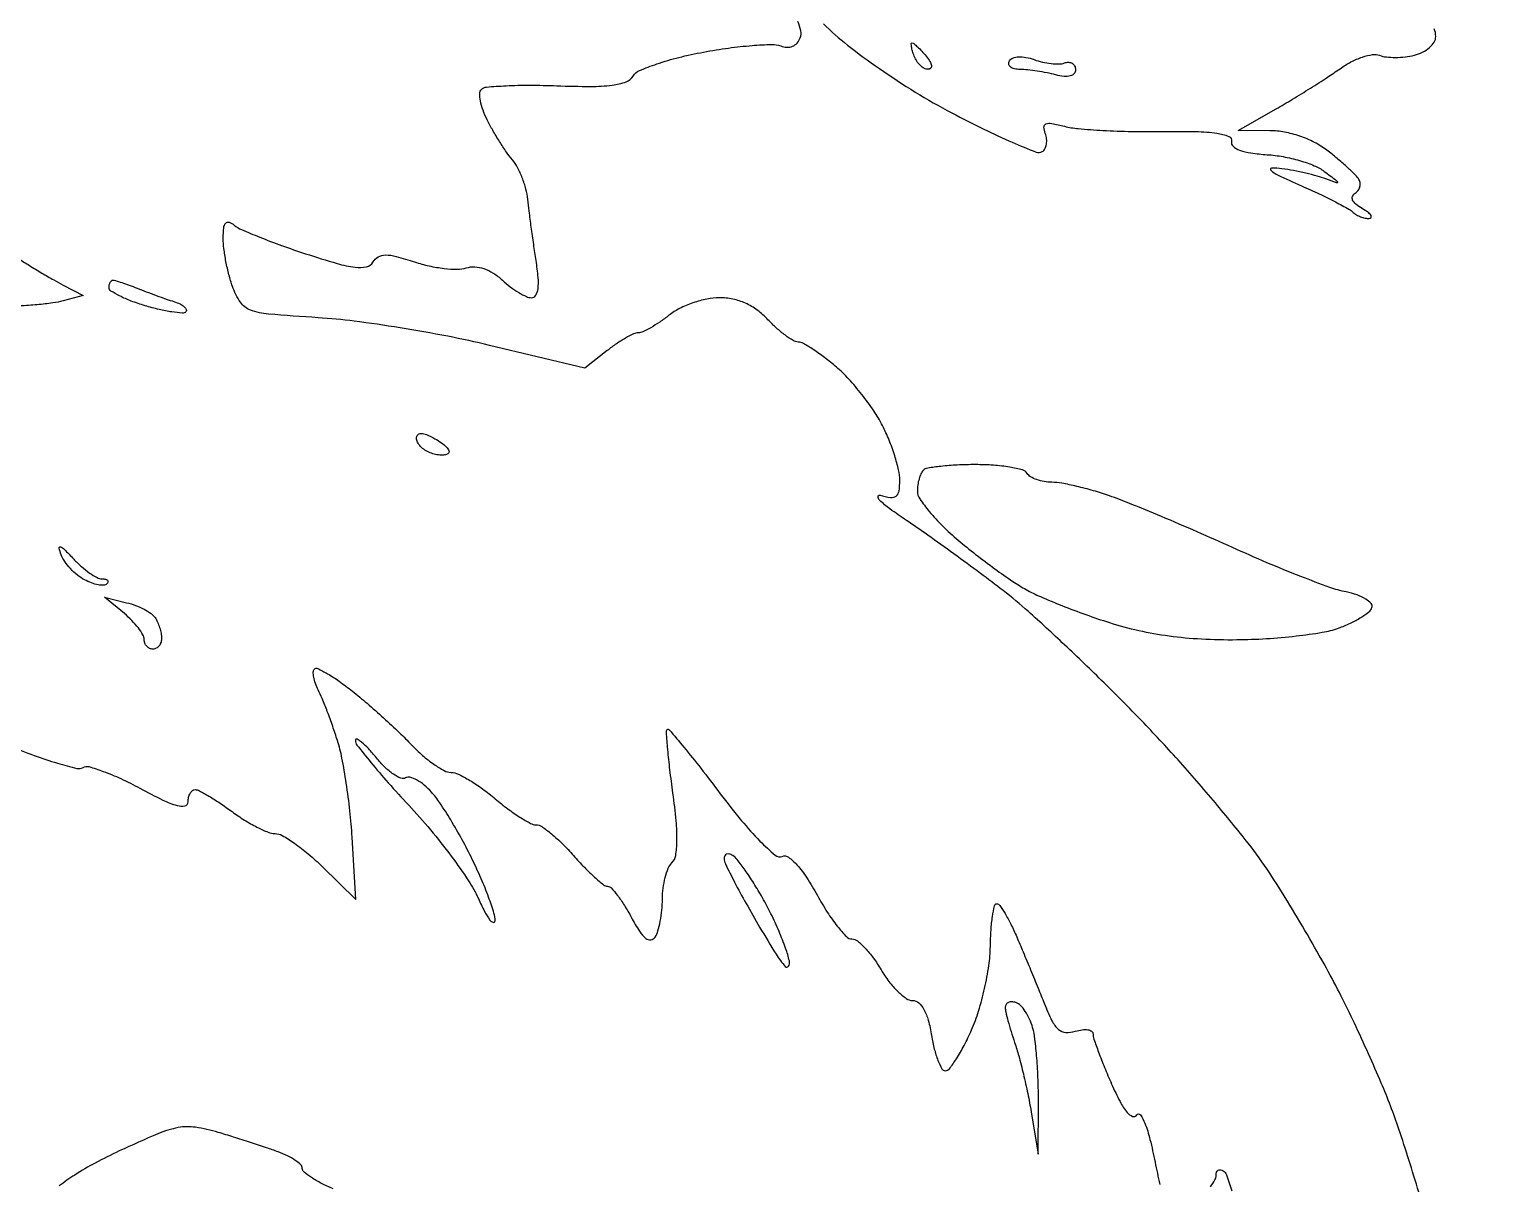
# Model space of a CAD drawing. Extents: x 0 to 102, y 0 to 135.
# Drawn here: x 66.66 to 80.86, y 29.79 to 40.91 of the extents above; entities that cross this region are included whole.
import ezdxf

# ---------------------------------------------------------------- set-up
doc = ezdxf.new("R2010")
doc.units = 0
doc.header["$MEASUREMENT"] = 0

msp = doc.modelspace()

# ---------------------------------------------------------------- linework, layer by layer
for points in [[(80.037456, 29.708537, 0.004476), (79.941859, 30.021218, 0.004522), (79.845757, 30.316439, 0.009863), (79.765586, 30.5406, 0.010136), (79.676744, 30.760809, 0.004706), (79.552958, 31.043177, 0.004659), (79.41736, 31.337375, 0.006477), (79.290076, 31.5981, 0.009488), (79.147692, 31.867578, 0.0053), (78.96477, 32.1903, 0.005286), (78.772842, 32.512797, 0.008552), (78.602054, 32.7825, 0.021496), (78.39485, 33.069937, 0.00788), (78.07856, 33.458403, 0.007795), (77.719145, 33.872613, 0.009262), (77.3667, 34.251847, 0.006405), (77.007178, 34.615174, 0.005801), (76.626534, 34.981512, 0.005818), (76.278154, 35.301544, 0.018452), (76.034985, 35.504076, 0.004623), (75.816658, 35.669474, 0.002998), (75.561264, 35.856895, 0.003013), (75.309617, 36.036953, 0.005709), (75.104385, 36.178453, -0.010177), (74.945238, 36.29029, -0.032709), (74.8461, 36.373505, -0.203665), (74.831231, 36.408163, -0.501159), (74.84985, 36.422173, 0.036134), (74.951592, 36.400293, 0.199164), (75.004748, 36.414069, 0.197906), (75.032748, 36.461502, 0.03564), (75.0402, 36.565911, 0.056763), (75.028941, 36.664767, 0.019976), (74.991253, 36.802682, 0.019534), (74.937356, 36.952298, 0.021666), (74.873573, 37.092053, 0.03042), (74.789689, 37.234468, 0.018414), (74.674371, 37.392647, 0.018419), (74.547824, 37.541794, 0.030628), (74.429423, 37.656402, 0.014263), (74.316496, 37.747604, 0.017943), (74.20669, 37.825162, 0.016243), (74.111638, 37.882994, 0.119652), (74.060897, 37.897362, -0.126717), (74.013575, 37.911476, -0.0241), (73.93826, 37.961918, -0.024328), (73.853945, 38.031078, -0.020251), (73.7712, 38.1123, 0.045198), (73.667717, 38.204217, 0.053049), (73.554554, 38.270511, 0.05438), (73.432474, 38.31033, 0.051704), (73.302562, 38.3238, 0.0515), (73.183509, 38.311505, 0.032465), (73.048728, 38.274097, 0.03242), (72.91956, 38.219418, 0.050355), (72.817515, 38.1546, -0.016774), (72.729222, 38.089821, -0.020073), (72.641806, 38.035102, -0.019219), (72.565511, 37.995313, -0.111022), (72.521415, 37.9854, 0.11146), (72.477239, 37.975429, 0.019055), (72.400448, 37.935244, 0.019953), (72.312396, 37.880026, 0.016626), (72.223351, 37.814655), (72.006284, 37.64391), (71.090992, 37.864591, 0.011219), (70.686827, 37.952492, 0.007876), (70.228373, 38.034005, 0.007952), (69.786767, 38.098177, 0.016444), (69.43972, 38.131427, -0.005161), (68.961816, 38.166353, -0.066779), (68.787708, 38.204673, -0.158593), (68.690821, 38.280577, -0.064149), (68.61487, 38.432515, -0.02129), (68.580829, 38.545412, -0.015279), (68.552106, 38.674025, -0.015473), (68.532266, 38.798363, -0.031832), (68.526, 38.896683, -0.022872), (68.53055, 38.99609, -0.15333), (68.549379, 39.041156, -0.313313), (68.581845, 39.049915, -0.08162), (68.63175, 39.02222, 0.065164), (68.702761, 38.979714, 0.007284), (68.87708, 38.907107, 0.008754), (69.08823, 38.827005, 0.006995), (69.318415, 38.74788, 0.008052), (69.622606, 38.653451, 0.040522), (69.796867, 38.61742, 0.085254), (69.903886, 38.622475, 0.20269), (69.967596, 38.667696, -0.123668), (70.01897, 38.717624, -0.131618), (70.086637, 38.735865, -0.066955), (70.18973, 38.722164, -0.013235), (70.368621, 38.668331, 0.025813), (70.508117, 38.630151, 0.02513), (70.652056, 38.60614, 0.025966), (70.78039, 38.598028, 0.079803), (70.866227, 38.610831, -0.088669), (70.947887, 38.621545, -0.070046), (71.035599, 38.605014, -0.061514), (71.12543, 38.561729, -0.044562), (71.2132, 38.493476, 0.024729), (71.290214, 38.428532, 0.027139), (71.370988, 38.373642, 0.027995), (71.444476, 38.334763, 0.10808), (71.494602, 38.3238, 0.263532), (71.535321, 38.346863, 0.105348), (71.556842, 38.409655, 0.052947), (71.558412, 38.518219, 0.015679), (71.538051, 38.68335, -0.00282), (71.514965, 38.837769, -0.002251), (71.491765, 39.004502, -0.002275), (71.471682, 39.159066, -0.005747), (71.458878, 39.271733, 0.040029), (71.44074, 39.370461, 0.028024), (71.405387, 39.477958, 0.028397), (71.359548, 39.577767, 0.051325), (71.309567, 39.652433, -0.022081), (71.253017, 39.727087, -0.010427), (71.186433, 39.827993, -0.01031), (71.121008, 39.936693, -0.014327), (71.067274, 40.036823, -0.029289), (71.027168, 40.130292, -0.039734), (71.002916, 40.218841, -0.044746), (70.995754, 40.291339, -0.201262), (71.011539, 40.329939, -0.177678), (71.061351, 40.353008, -0.008309), (71.249561, 40.365336, -0.012862), (71.477694, 40.3706, -0.008805), (71.736736, 40.36535, 0.008756), (72.065218, 40.35866, 0.032293), (72.272321, 40.371458, 0.053557), (72.404242, 40.402804, 0.173623), (72.47292, 40.458811, -0.157641), (72.533188, 40.511163, -0.018563), (72.701326, 40.575489, -0.020758), (72.912854, 40.637867, -0.015604), (73.149956, 40.689408, -0.011524), (73.391893, 40.728401, -0.01439), (73.618096, 40.752919, -0.012634), (73.807102, 40.763122, -0.099089), (73.893408, 40.748407, 0.080367), (73.953324, 40.735885, 0.109635), (74.007502, 40.74534, 0.113426), (74.051299, 40.776413, 0.090609), (74.081492, 40.825977, 0.140088), (74.08741, 40.893025, 0.052373), (74.059691, 40.984257, 0.045416)], [(74.305032, 40.962268, 0.028001), (74.536989, 40.757526, 0.015033), (74.843961, 40.530348, 0.014362), (75.189127, 40.305033, 0.015243), (75.539985, 40.104555, 0.008244), (75.84984, 39.946321, 0.012678), (76.123508, 39.820709, 0.007087), (76.354082, 39.72572, 0.23683), (76.411831, 39.730844, 0.134265), (76.437984, 39.758901, 0.080077), (76.452591, 39.802463, 0.070133), (76.453822, 39.854422, 0.062597), (76.440911, 39.906869, -0.080753), (76.428249, 39.967691, -0.326143), (76.448006, 39.997427, -0.135785), (76.503368, 40.002083, -0.015923), (76.625494, 39.975048, 0.040566), (76.758188, 39.95246, 0.008308), (76.995606, 39.935598, 0.008697), (77.27293, 39.92536, 0.008074), (77.557406, 39.924405, -0.007405), (77.892776, 39.923727, -0.03087), (78.094144, 39.907877, -0.058872), (78.207624, 39.877946, -0.364542), (78.234206, 39.828841, 0.26941), (78.249618, 39.782852, 0.091912), (78.312418, 39.745394, 0.052941), (78.421652, 39.71765, 0.020148), (78.578164, 39.701528, -0.030026), (78.731615, 39.682653, -0.025514), (78.890451, 39.644886, -0.026305), (79.031765, 39.595365, -0.063231), (79.128064, 39.540746, -0.00203), (79.243248, 39.453852, -0.180799), (79.254497, 39.436018, -0.587194), (79.246439, 39.429037, -0.004266), (79.1433, 39.467455, 0.023657), (79.060597, 39.49466, 0.010494), (78.949249, 39.523033, 0.01036), (78.829854, 39.548206, 0.013762), (78.7203, 39.565835, 0.036345), (78.620254, 39.571782, 0.687594), (78.612602, 39.551001, 0.070284), (78.682558, 39.505311, 0.004427), (78.906765, 39.402656, -0.005826), (79.079784, 39.32285, -0.007696), (79.23541, 39.245897, -0.005758), (79.363495, 39.178214, -0.072064), (79.407315, 39.145485, 0.06496), (79.43709, 39.122583, 0.040749), (79.476813, 39.103665, 0.040352), (79.519739, 39.091211, 0.057503), (79.55925, 39.087773, 0.241015), (79.577665, 39.097858, 0.312176), (79.577507, 39.116588, 0.083782), (79.547759, 39.14661, 0.024127), (79.4927, 39.182257, -0.039349), (79.431795, 39.22437, -0.114546), (79.400671, 39.264551, -0.205241), (79.399742, 39.300114, -0.160986), (79.424784, 39.329967, 0.097764), (79.454729, 39.357778, 0.102629), (79.471221, 39.394427, 0.103909), (79.471669, 39.434236, 0.102672), (79.456084, 39.471049, 0.048592), (79.418579, 39.515379, 0.009681), (79.342734, 39.58634, 0.010158), (79.250802, 39.665752, 0.009308), (79.153041, 39.743767, 0.044667), (79.032513, 39.820281, 0.036567), (78.892078, 39.880197, 0.036612), (78.744626, 39.918944, 0.045142), (78.603141, 39.932219), (78.2973, 39.933238), (78.662791, 40.142188, 0.006065), (78.821067, 40.23524, 0.004435), (78.994609, 40.342232, 0.004481), (79.157241, 40.446545, 0.009876), (79.279143, 40.529768, -0.034762), (79.384779, 40.594429, -0.038735), (79.494684, 40.641202, -0.042184), (79.593232, 40.665381, -0.131422), (79.660625, 40.658274, 0.064312), (79.725159, 40.642621, 0.028335), (79.813029, 40.637972, 0.027467), (79.908036, 40.643557, 0.03308), (79.996023, 40.659547, 0.055662), (80.074336, 40.688766, 0.06326), (80.140647, 40.733616, 0.072895), (80.185598, 40.786527, 0.140592), (80.2008, 40.839523, 0.091418), (80.187158, 40.913511, 0.012868)], [(66.5549, 38.701044, 0.006452), (66.659675, 38.634268, 0.004568), (66.778917, 38.561916, 0.004611), (66.894123, 38.494874, 0.00972), (66.984983, 38.445429), (67.178265, 38.345068), (66.984983, 38.293289, -0.032122), (66.884827, 38.273245, -0.010526), (66.735227, 38.256381, -0.010439), (66.567948, 38.244598, -0.011613)], [(66.456206, 34.013437, 0.010762), (66.706135, 33.915647, 0.01578), (66.930217, 33.841419, 0.011105), (67.116474, 33.79065, 0.202054), (67.176034, 33.799946, -0.210692), (67.231733, 33.807697, -0.018265), (67.371211, 33.762468, -0.021564), (67.539609, 33.692613, -0.015013), (67.723474, 33.600055, 0.010099), (67.94453, 33.486039, 0.044448), (68.081328, 33.433427, 0.118946), (68.15707, 33.430278, 0.358119), (68.1876, 33.467437, -0.055448), (68.192654, 33.512867, -0.07501), (68.207623, 33.551313, -0.094422), (68.229758, 33.5771, -0.169903), (68.255764, 33.5862, -0.123773), (68.296396, 33.575985, -0.011231), (68.388115, 33.524072, -0.014019), (68.495831, 33.455704, -0.010513), (68.6106, 33.3747, 0.019399), (68.729746, 33.29374, 0.021614), (68.850676, 33.225328, 0.021565), (68.957888, 33.176356, 0.096638), (69.025319, 33.1632, -0.131853), (69.094004, 33.144767, -0.021617), (69.21107, 33.070125, -0.022501), (69.344231, 32.967663, -0.018168), (69.477852, 32.846348), (69.802339, 32.529495), (69.766938, 33.128365, 0.012363), (69.745646, 33.381941, 0.010473), (69.710929, 33.648646, 0.010607), (69.669031, 33.890405, 0.028907), (69.625983, 34.058568, 0.007261), (69.579697, 34.196882, 0.006574), (69.527914, 34.338481, 0.006597), (69.478212, 34.464033, 0.020843), (69.440353, 34.546188, -0.031791), (69.412941, 34.60927, -0.042436), (69.396801, 34.669568, -0.048648), (69.392846, 34.719204, -0.194314), (69.404537, 34.746737, -0.319162), (69.436936, 34.752216, -0.018778), (69.530134, 34.702753, -0.022741), (69.643652, 34.62984, -0.014212), (69.769949, 34.534852, -0.009788), (69.911004, 34.417758, -0.006339), (70.069752, 34.277088, -0.006373), (70.221395, 34.135672, -0.01199), (70.339578, 34.017053, 0.023693), (70.444411, 33.916645, 0.027059), (70.553906, 33.831251, 0.027726), (70.653371, 33.769882, 0.118394), (70.720278, 33.751962, -0.106018), (70.78957, 33.735207, -0.022433), (70.8997, 33.67599, -0.022542), (71.023567, 33.594254, -0.019725), (71.145404, 33.498162, 0.01556), (71.264893, 33.402298, 0.019476), (71.381696, 33.321344, 0.018005), (71.483035, 33.261816, 0.124413), (71.53849, 33.2478, -0.151664), (71.592168, 33.231135, -0.021509), (71.685613, 33.160821, -0.022872), (71.79177, 33.065085, -0.017677), (71.898651, 32.9517, 0.012051), (72.003188, 32.838273, 0.016907), (72.102221, 32.742579, 0.013216), (72.187732, 32.669375, 0.172064), (72.226577, 32.6556, -0.211475), (72.261511, 32.640133, -0.020863), (72.321793, 32.567901, -0.023482), (72.388767, 32.471416, -0.016459), (72.455304, 32.357049, 0.017751), (72.53405, 32.222495, 0.078476), (72.594502, 32.153795, 0.210228), (72.64306, 32.139931, 0.220743), (72.684747, 32.166699, 0.071229), (72.711302, 32.225649, 0.023074), (72.73362, 32.318912, 0.022476), (72.749156, 32.426206, 0.023464), (72.754705, 32.53293, -0.03119), (72.761815, 32.638291, -0.031569), (72.781973, 32.741517, -0.033257), (72.811079, 32.828628, -0.099438), (72.845714, 32.880674, 0.158042), (72.882311, 32.952382, 0.035873), (72.894289, 33.090184, 0.027105), (72.886634, 33.285301, 0.010595), (72.855794, 33.553244, -0.004542), (72.827077, 33.778679, -0.007112), (72.806901, 33.973125, -0.002623), (72.7929, 34.13957, -0.204542), (72.801176, 34.164147, -0.456655), (72.820071, 34.163876, -0.00213), (72.961531, 33.994378, -0.007225), (73.123868, 33.792296, -0.004278), (73.311936, 33.546826, 0.011467), (73.516749, 33.287312, 0.022182), (73.694114, 33.091271, 0.020365), (73.839493, 32.955757, 0.275676), (73.908167, 32.943857, -0.254634), (73.968159, 32.935875, -0.051974), (74.050446, 32.861523, -0.039262), (74.145157, 32.737882, -0.019192), (74.246773, 32.567127, 0.018037), (74.34181, 32.406586, 0.025288), (74.438754, 32.271119, 0.023521), (74.526561, 32.170748, 0.20402), (74.579989, 32.148, -0.17226), (74.63151, 32.129707, -0.032848), (74.705534, 32.061021, -0.031581), (74.785199, 31.965271, -0.02445), (74.85979, 31.8519, 0.029859), (74.936129, 31.73856, 0.036322), (75.020996, 31.642779, 0.039364), (75.102079, 31.575251, 0.155166), (75.163247, 31.5558, -0.181245), (75.22236, 31.533644, -0.089783), (75.273114, 31.470173, -0.059003), (75.314746, 31.365196, -0.025287), (75.346113, 31.2174, 0.021274), (75.372546, 31.087736, 0.0325), (75.407402, 30.978405, 0.034089), (75.445064, 30.898769, 0.271622), (75.47877, 30.879, 0.234592), (75.518264, 30.89861, 0.019675), (75.585479, 30.99483, 0.022917), (75.659205, 31.122239, 0.015571), (75.731738, 31.273314, 0.030014), (75.799036, 31.454044, 0.018855), (75.856739, 31.672056, 0.018916), (75.897437, 31.891702, 0.032587), (75.912338, 32.077014, -0.012749), (75.918711, 32.233964, -0.020923), (75.933031, 32.366143, -0.016217), (75.951888, 32.468502, -0.352662), (75.974108, 32.4864, -0.244885), (76.002316, 32.471704, -0.016522), (76.053421, 32.393208, -0.020721), (76.109766, 32.290713, -0.013831), (76.166041, 32.16915, -0.00218), (76.227548, 32.024288, -0.001271), (76.300106, 31.850066, -0.001271), (76.371879, 31.67523, -0.002152), (76.430981, 31.528407, 0.01942), (76.505541, 31.360193, 0.095917), (76.567757, 31.277892, 0.166999), (76.637888, 31.248134, 0.094703), (76.730492, 31.259158, -0.040902), (76.79599, 31.274188, -0.072827), (76.851196, 31.274101, -0.113907), (76.887744, 31.259764, -0.247406), (76.9014, 31.233855, 0.081886), (76.909634, 31.183912, 0.006764), (76.95376, 31.059306, 0.008904), (77.01138, 30.911487, 0.006746), (77.079647, 30.75135, 0.015392), (77.161097, 30.581548, 0.051388), (77.228818, 30.478345, 0.129015), (77.281984, 30.439518, 0.36259), (77.322568, 30.453036, -0.537343), (77.356501, 30.454091, -0.061671), (77.400163, 30.372731, -0.031161), (77.44918, 30.21814, -0.012135), (77.498241, 29.999239, 0.008575), (77.544624, 29.785158, 0.013837)], [(88.9569, 18.19047, 0.000001), (89.104993, 18.251533, 0.000001), (89.270403, 18.319737, 0.000001), (89.427824, 18.384646, 0.000001)], [(69.584689, 29.741855, -0.019593), (69.47081, 29.794768, -0.02802), (69.374729, 29.851085, -0.02716), (69.304019, 29.903787, -0.222567), (69.2874, 29.939272, 0.207476), (69.272797, 29.972948, 0.038813), (69.219059, 30.015954, 0.035765), (69.143844, 30.059603, 0.025967), (69.05475, 30.097525, 0.006218), (68.941392, 30.137375, 0.002663), (68.789011, 30.187922, 0.002634), (68.626031, 30.240074, 0.003469), (68.476805, 30.285825, 0.035456), (68.258517, 30.334562, 0.083945), (68.092508, 30.331456, 0.054114), (67.896373, 30.272001, 0.008386), (67.525055, 30.106525, 0.013777), (67.292683, 29.990368, 0.020495), (67.096746, 29.875015, 0.016338), (66.946757, 29.771132, 0.23741)], [(78.031412, 29.76047, 0.027516), (78.074262, 29.827916, 0.128445), (78.0858, 29.872088, -0.086424), (78.090982, 29.901844, -0.165284), (78.105918, 29.920602, -0.179421), (78.128188, 29.925481, -0.103919), (78.154287, 29.916058, -0.171624), (78.186174, 29.876407, -0.009512), (78.236669, 29.723173, -0.013802)]]:
    msp.add_lwpolyline(points, format="xyb")
for points in [[(75.159396, 40.7772, -0.176553), (75.175911, 40.771181, -0.014236), (75.211017, 40.739923, -0.017822), (75.251524, 40.698911, -0.012711), (75.294, 40.6503, -0.035237), (75.330205, 40.599831, -0.100348), (75.345038, 40.559421, -0.22275), (75.337637, 40.534305, -0.214681), (75.31341, 40.5234, -0.125677), (75.276948, 40.532712, -0.064053), (75.238433, 40.560677, -0.05745), (75.203817, 40.601768, -0.054778), (75.178806, 40.6503, -0.019009), (75.16222, 40.698979, -0.034664), (75.153018, 40.739923, -0.044074), (75.151153, 40.769156, -0.407084)], [(76.333345, 40.616914, 0.031801), (76.41284, 40.593164, 0.029494), (76.496729, 40.578956, 0.030774), (76.572869, 40.575354, 0.081184), (76.62645, 40.584897, -0.090035), (76.666812, 40.591357, -0.13214), (76.701136, 40.581351, -0.143526), (76.723936, 40.556345, -0.114036), (76.7322, 40.520583, -0.176613), (76.718223, 40.482249, -0.154257), (76.68202, 40.459275, -0.093021), (76.622373, 40.454863, -0.037561), (76.54185, 40.470078, 0.016236), (76.457792, 40.489703, 0.011534), (76.362459, 40.506444, 0.011661), (76.27063, 40.518211, 0.024148), (76.198457, 40.522245, -0.053278), (76.143405, 40.528548, -0.11454), (76.105143, 40.546962, -0.186074), (76.089514, 40.573868, -0.179868), (76.095702, 40.604767, -0.166446), (76.129027, 40.632124, -0.076754), (76.184661, 40.643649, -0.060554), (76.255346, 40.638701, -0.040787)], [(67.464519, 38.493, -0.074453), (67.488636, 38.489389, -0.006284), (67.548667, 38.470171, -0.008235), (67.619946, 38.445047, -0.006276), (67.697169, 38.415283, 0.004698), (67.783254, 38.38179, 0.003228), (67.881462, 38.345362, 0.003254), (67.976464, 38.311518, 0.006613), (68.051659, 38.286391, -0.033121), (68.109818, 38.263465, -0.066376), (68.151208, 38.236687, -0.119002), (68.169993, 38.210763, -0.302663), (68.165645, 38.189045, -0.218138), (68.130541, 38.175998, -0.018029), (68.031211, 38.186943, -0.021501), (67.908994, 38.210296, -0.014827), (67.772836, 38.246727, -0.01766), (67.64002, 38.291689, -0.026491), (67.528024, 38.340993, -0.024572), (67.44452, 38.38845, -0.256637), (67.4262, 38.421791, -0.051844), (67.429033, 38.449037, -0.071746), (67.437456, 38.472082, -0.091745), (67.449894, 38.487569, -0.179687)], [(70.563646, 36.966322, -0.029601), (70.628001, 36.926814, -0.05298), (70.674778, 36.886148, -0.079772), (70.698598, 36.85058, -0.313805), (70.694194, 36.825994, -0.151036), (70.667424, 36.811866, -0.052443), (70.623431, 36.808295, -0.046305), (70.571092, 36.814412, -0.039402), (70.517749, 36.830193, -0.055897), (70.467823, 36.856064, -0.057995), (70.425549, 36.892079, -0.064425), (70.396796, 36.9323, -0.123616), (70.3872, 36.970521, -0.182858), (70.399631, 37.003375, -0.221298), (70.429543, 37.016439, -0.094233), (70.482556, 37.005045, -0.022949)], [(75.768407, 36.7164, 0.011738), (75.59338, 36.712291, 0.016201), (75.436706, 36.699832, 0.012789), (75.309038, 36.682189, 0.156893), (75.2658, 36.66, 0.091689), (75.244117, 36.628478, 0.035619), (75.225967, 36.578518, 0.033773), (75.213561, 36.520233, 0.035567), (75.2094, 36.461813, 0.150121), (75.232261, 36.387389, 0.024152), (75.324531, 36.264574, 0.024846), (75.451264, 36.126418, 0.01954), (75.601334, 35.989463, 0.009817), (75.77072, 35.8522, 0.008217), (75.955604, 35.713115, 0.008311), (76.128857, 35.591533, 0.022417), (76.256984, 35.512897, 0.024077), (76.39452, 35.445185, 0.008098), (76.601171, 35.359478, 0.008036), (76.833175, 35.271919, 0.009116), (77.058361, 35.195647, 0.022359), (77.340504, 35.119492, 0.021346), (77.632703, 35.067455, 0.020121), (77.944357, 35.038288, 0.015606), (78.285061, 35.030836, 0.013191), (78.570204, 35.041026, 0.012816), (78.857174, 35.066267, 0.012824), (79.108106, 35.101376, 0.045548), (79.265093, 35.142415, 0.022758), (79.378753, 35.189432, 0.02813), (79.479636, 35.24376, 0.028552), (79.557075, 35.297575, 0.147209), (79.586824, 35.339772, 0.271944), (79.578427, 35.379307, 0.071898), (79.52645, 35.421936, 0.052518), (79.442975, 35.461073, 0.03222), (79.338131, 35.489984, -0.035444), (79.181715, 35.534202, -0.006548), (78.901253, 35.639596, -0.006998), (78.575955, 35.772001, -0.006325), (78.243278, 35.917859, 0.0035), (77.904027, 36.068889, 0.003388), (77.558999, 36.216832, 0.003347), (77.253619, 36.342932, 0.012447), (77.058878, 36.416237, 0.013519), (76.904015, 36.465517, 0.01279), (76.743839, 36.507352, 0.012858), (76.600241, 36.537086, 0.042982), (76.504543, 36.545969, -0.041564), (76.429758, 36.552697, -0.043476), (76.358275, 36.57169, -0.047544), (76.300032, 36.599224, -0.120729), (76.2669, 36.6318, 0.192087), (76.222301, 36.664845, 0.022507), (76.0989, 36.691549, 0.024382), (75.943125, 36.71023, 0.017652)], [(67.08587, 35.80695, 0.024523), (67.160912, 35.734088, 0.028247), (67.239411, 35.672515, 0.029119), (67.310789, 35.62871, 0.12368), (67.358996, 35.6166, -0.051262), (67.39225, 35.613182, -0.153939), (67.411936, 35.602161, -0.259558), (67.415992, 35.586079, -0.131894), (67.405246, 35.567446, -0.193515), (67.375027, 35.554559, -0.051036), (67.321623, 35.558905, -0.044046), (67.256945, 35.576889, -0.033049), (67.189599, 35.607395, -0.047494), (67.121641, 35.652535, -0.034431), (67.055129, 35.714505, -0.035038), (66.999679, 35.782816, -0.061768), (66.965628, 35.8469, -0.033489), (66.945555, 35.912232, -0.586825), (66.958621, 35.924177, -0.118291), (66.995076, 35.901511, -0.006988)], [(67.5954, 35.386987, -0.030752), (67.680923, 35.360439, -0.030252), (67.76303, 35.323481, -0.031712), (67.830739, 35.282262, -0.091882), (67.869055, 35.243321, -0.043044), (67.892962, 35.200381, -0.02789), (67.913332, 35.147267, -0.028008), (67.927515, 35.092733, -0.046584), (67.932505, 35.04555, -0.078662), (67.926616, 35.005154, -0.091624), (67.908568, 34.970864, -0.102154), (67.881362, 34.94795, -0.124732), (67.8492, 34.9398, -0.108166), (67.816923, 34.946865, -0.099656), (67.789451, 34.966881, -0.095557), (67.77103, 34.996794, -0.090603), (67.7646, 35.031989, 0.131601), (67.752346, 35.07774, 0.032133), (67.708685, 35.143283, 0.030718), (67.647111, 35.214444, 0.026429), (67.57425, 35.281405), (67.3839, 35.438632)], [(70.00017, 33.892665, 0.01468), (69.923466, 33.981031, 0.032113), (69.858673, 34.042907, 0.059233), (69.814358, 34.071929, 0.543421), (69.798042, 34.062281, 0.178787), (69.813256, 34.015217, 0.005121), (69.947575, 33.847998, 0.009774), (70.113706, 33.653348, 0.0065), (70.311361, 33.43647, -0.014457), (70.520373, 33.199669, -0.013306), (70.721415, 32.944668, -0.013438), (70.888417, 32.707819, -0.042164), (70.982185, 32.537389, 0.014309), (71.042102, 32.4125, 0.040947), (71.09303, 32.330868, 0.161394), (71.124458, 32.308849, 0.488143), (71.142624, 32.321739, 0.08766), (71.132659, 32.398294, 0.012272), (71.080918, 32.549917, 0.01371), (71.009664, 32.727891, 0.011257), (70.92417, 32.913939, 0.011894), (70.825876, 33.104112, 0.010997), (70.71615, 33.294501, 0.01106), (70.610992, 33.45967, 0.035658), (70.531173, 33.562443, 0.035354), (70.460647, 33.630622, 0.049063), (70.38813, 33.680208, 0.059507), (70.324083, 33.706, 0.207279), (70.28093, 33.699707, -0.243531), (70.236269, 33.696315, -0.050087), (70.164766, 33.735567, -0.042274), (70.08238, 33.803097, -0.028548)], [(73.431796, 32.95232, 0.072883), (73.399815, 32.966147, 0.148993), (73.372756, 32.965247, 0.188508), (73.354882, 32.95014, 0.124753), (73.3482, 32.923774, 0.115326), (73.360554, 32.870927, 0.004785), (73.448841, 32.696623, 0.008078), (73.559545, 32.491339, 0.005626), (73.690808, 32.263131, 0.005885), (73.848872, 32.002405, 0.040663), (73.937899, 31.882345, 0.509777), (73.968684, 31.885167, 0.191182), (73.9769, 31.9365, 0.032608), (73.941232, 32.058564, 0.013165), (73.877503, 32.22008, 0.012961), (73.799562, 32.390897, 0.016046), (73.717889, 32.545478, 0.010568), (73.634232, 32.68526, 0.01311), (73.550319, 32.811498, 0.011451), (73.475272, 32.913189, 0.089878)], [(76.158816, 31.535428, 0.069803), (76.119272, 31.542721, 0.112921), (76.085779, 31.53656, 0.144751), (76.063676, 31.518157, 0.148323), (76.0554, 31.490874, 0.05629), (76.060543, 31.445333, 0.009094), (76.082053, 31.358605, 0.009941), (76.111396, 31.257013, 0.008592), (76.146134, 31.151568, -0.017897), (76.185759, 31.023306, -0.007478), (76.230342, 30.847896, -0.007387), (76.272515, 30.658558, -0.009503), (76.305384, 30.483293), (76.373899, 30.0753), (76.375417, 30.5829, 0.010168), (76.371784, 30.792287, 0.010121), (76.359642, 31.001678, 0.010012), (76.341672, 31.184102, 0.038591), (76.319584, 31.295728, 0.038722), (76.289998, 31.376801, 0.040894), (76.248701, 31.450796, 0.044507), (76.202558, 31.507887, 0.120667)]]:
    msp.add_lwpolyline(points, format="xyb", close=True)

doc.saveas('drawing.dxf')
